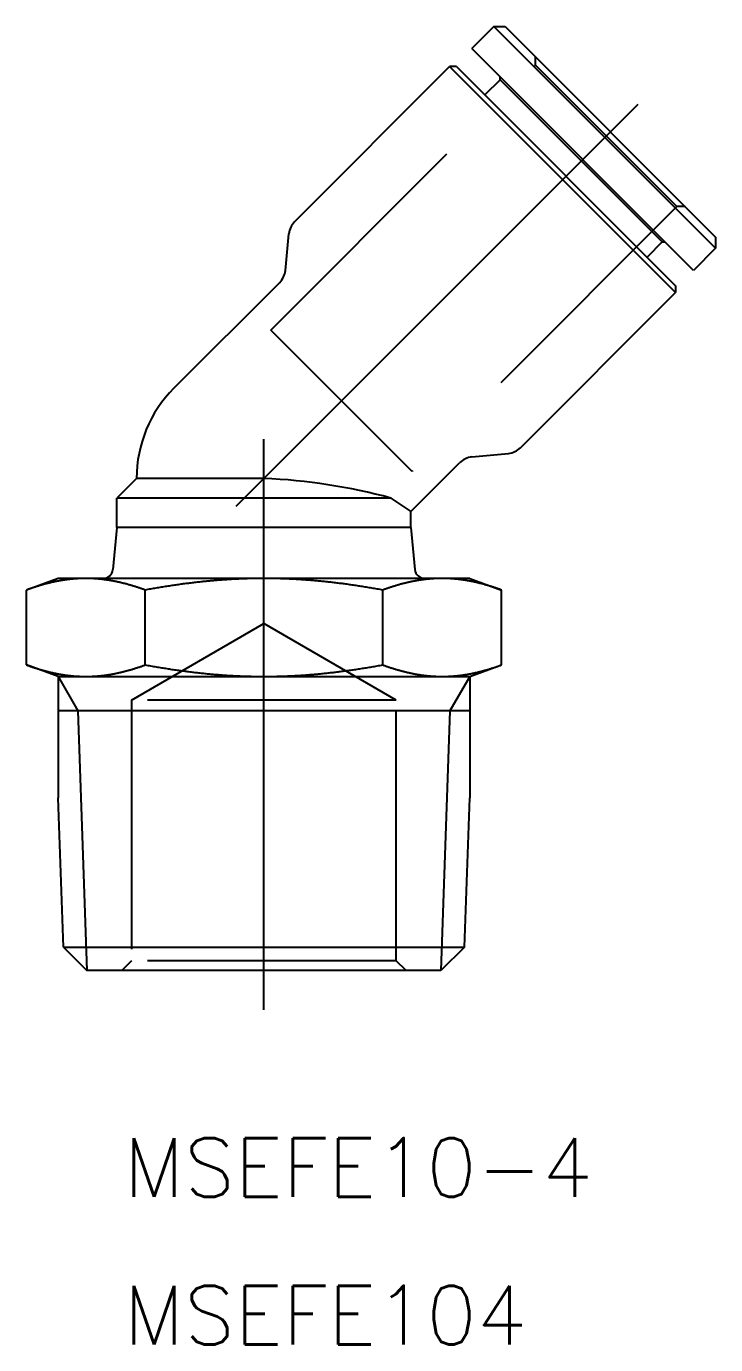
# Model space of a CAD drawing. Extents: x -12.1 to 62.3, y -19.1 to 50.2.
# Drawn here: x -12.1 to 23.1, y -19.1 to 48.2 of the extents above; entities that cross this region are included whole.
import ezdxf

# ---------------------------------------------------------------- set-up
doc = ezdxf.new("R2010")
doc.units = 0
doc.linetypes.add('CENTER', pattern=[50.8, 31.75, -6.35, 6.35, -6.35])
doc.linetypes.add('DASHED', pattern=[19.05, 12.7, -6.35])
doc.layers.get('0').update_dxf_attribs({"linetype": 'CONTINUOUS'})
doc.layers.add('CENTER', color=1, linetype='CENTER')
doc.styles.get("Standard").update_dxf_attribs({"font": 'txt.shx', "height": 3, "bigfont": 'bigfont.shx'})

msp = doc.modelspace()

# ---------------------------------------------------------------- linework, layer by layer
at = {"color": 7, "linetype": 'CONTINUOUS'}
for p, q in [((11.738, 48.152), (10.607, 47.02)), ((11.738, 48.152), (23.052, 36.838)), ((11.738, 48.152), (12.304, 48.152)), ((12.304, 48.152), (23.052, 37.404)), ((21.92, 35.707), (10.607, 47.02)), ((1.562, 38.188), (9.475, 46.101)), ((21.001, 34.575), (9.475, 46.101)), ((9.829, 46.101), (9.475, 46.101)), ((9.829, 46.101), (21.001, 34.929)), ((12.056, 45.429), (11.278, 44.652)), ((12.056, 45.429), (12.056, 45.571)), ((12.056, 45.429), (20.329, 37.156)), ((1.095, 35.711), (1.274, 37.576)), ((20.329, 37.156), (19.552, 36.378)), ((20.329, 37.156), (20.471, 37.156)), ((23.052, 37.404), (23.052, 36.838)), ((23.052, 36.838), (21.92, 35.707)), ((-4.596, 29.696), (0.807, 35.099)), ((13.088, 26.662), (21.001, 34.575)), ((21.001, 34.929), (21.001, 34.575)), ((10.611, 26.195), (12.476, 26.374)), ((7.5, 23.408), (9.999, 25.907)), ((-6.5, 25.1), (-7.5, 24.1)), ((0, 25.1), (-6.5, 25.1)), ((6.477, 24.1), (-7.5, 24.1)), ((-7.5, 22.6), (-7.5, 24.1)), ((6.477, 24.1), (7.5, 23.408)), ((7.5, 22.6), (7.5, 23.408)), ((-7.5, 22.6), (-7.707, 20.452)), ((7.5, 22.6), (-7.5, 22.6)), ((7.5, 22.6), (7.707, 20.452)), ((-10.5, 20), (-12.124, 19.409)), ((-9.093, 20), (-10.5, 20)), ((0, 20), (-9.093, 20)), ((9.093, 20), (0, 20)), ((10.5, 20), (9.093, 20)), ((10.5, 20), (12.124, 19.409)), ((-12.124, 15.591), (-12.124, 19.409)), ((-6.062, 15.591), (-6.062, 19.409)), ((6.062, 15.591), (6.062, 19.409)), ((12.124, 15.591), (12.124, 19.409)), ((-10.5, 15), (-12.124, 15.591)), ((10.5, 15), (12.124, 15.591)), ((-10.5, 15), (-9.093, 15)), ((-10.5, 15), (-10.5, 8.804)), ((-9.093, 15), (0, 15)), ((0, 15), (9.093, 15)), ((9.093, 15), (10.5, 15)), ((10.5, 15), (10.5, 8.804)), ((10.5, 13.257), (-10.5, 13.257)), ((-10.235, 1.204), (-10.5, 8.804)), ((10.235, 1.204), (10.5, 8.804)), ((-10.235, 1.204), (10.235, 1.204)), ((-10.235, 1.204), (-9.031, 0)), ((10.235, 1.204), (9.031, 0)), ((9.031, 0), (-9.031, 0))]:
    msp.add_line(p, q, dxfattribs=at)
at = {"color": 3, "linetype": 'DASHED'}
for p, q in [((13.859, 46.172), (13.859, 46.596)), ((0.354, 32.666), (13.859, 46.172)), ((21.072, 38.959), (13.859, 46.172)), ((21.072, 38.959), (7.566, 25.454)), ((21.496, 38.959), (21.072, 38.959)), ((7.566, 25.454), (0.354, 32.666)), ((-6.75, 13.8), (0, 17.697)), ((6.75, 13.8), (0, 17.697)), ((6.75, 13.8), (-6.75, 13.8)), ((-6.75, 13.8), (-6.75, 0.5)), ((6.75, 0.5), (6.75, 13.8)), ((-6.75, 0.5), (-7.25, 0)), ((6.75, 0.5), (-6.75, 0.5)), ((7.25, 0), (6.75, 0.5))]:
    msp.add_line(p, q, dxfattribs=at)
at = {"color": 3, "linetype": 'CONTINUOUS'}
for p, q in [((-10.5, 15), (-9.493, 13.257)), ((10.5, 15), (9.493, 13.257)), ((-9.493, 13.257), (-9.031, 0)), ((9.493, 13.257), (9.031, 0))]:
    msp.add_line(p, q, dxfattribs=at)
at = {"color": 7}
for points in [[(-9.093, 20, 0), (-9.124, 20, 0), (-9.155, 20, 0), (-9.187, 19.999, 0), (-9.218, 19.999, 0), (-9.249, 19.998, 0), (-9.28, 19.998, 0), (-9.311, 19.997, 0), (-9.341, 19.996, 0), (-9.372, 19.995, 0), (-9.403, 19.993, 0), (-9.434, 19.992, 0), (-9.465, 19.99, 0), (-9.496, 19.989, 0), (-9.527, 19.987, 0), (-9.557, 19.985, 0), (-9.588, 19.983, 0), (-9.619, 19.981, 0), (-9.65, 19.979, 0), (-9.681, 19.976, 0), (-9.712, 19.974, 0), (-9.742, 19.971, 0), (-9.773, 19.968, 0), (-9.804, 19.965, 0), (-9.835, 19.962, 0), (-9.865, 19.959, 0), (-9.896, 19.956, 0), (-9.927, 19.952, 0), (-9.958, 19.948, 0), (-9.989, 19.945, 0), (-10.02, 19.941, 0), (-10.05, 19.937, 0), (-10.081, 19.933, 0), (-10.112, 19.929, 0), (-10.143, 19.924, 0), (-10.174, 19.92, 0), (-10.205, 19.915, 0), (-10.236, 19.91, 0), (-10.267, 19.906, 0), (-10.298, 19.901, 0), (-10.329, 19.895, 0), (-10.36, 19.89, 0), (-10.391, 19.885, 0), (-10.422, 19.879, 0), (-10.454, 19.874, 0), (-10.485, 19.868, 0), (-10.516, 19.862, 0), (-10.547, 19.856, 0), (-10.579, 19.85, 0), (-10.61, 19.844, 0), (-10.642, 19.837, 0), (-10.673, 19.831, 0), (-10.704, 19.824, 0), (-10.736, 19.817, 0), (-10.768, 19.81, 0), (-10.799, 19.803, 0), (-10.831, 19.796, 0), (-10.863, 19.789, 0), (-10.894, 19.781, 0), (-10.926, 19.774, 0), (-10.958, 19.766, 0), (-10.99, 19.758, 0), (-11.022, 19.75, 0), (-11.054, 19.742, 0), (-11.086, 19.734, 0), (-11.119, 19.725, 0), (-11.151, 19.717, 0), (-11.183, 19.708, 0), (-11.216, 19.7, 0), (-11.248, 19.691, 0), (-11.281, 19.681, 0), (-11.314, 19.672, 0), (-11.346, 19.663, 0), (-11.379, 19.654, 0), (-11.412, 19.644, 0), (-11.445, 19.634, 0), (-11.478, 19.624, 0), (-11.511, 19.614, 0), (-11.544, 19.604, 0), (-11.578, 19.594, 0), (-11.611, 19.583, 0), (-11.645, 19.573, 0), (-11.678, 19.562, 0), (-11.712, 19.551, 0), (-11.746, 19.54, 0), (-11.78, 19.529, 0), (-11.814, 19.517, 0), (-11.848, 19.506, 0), (-11.882, 19.494, 0), (-11.916, 19.483, 0), (-11.951, 19.471, 0), (-11.985, 19.459, 0), (-12.02, 19.446, 0), (-12.055, 19.434, 0), (-12.089, 19.422, 0), (-12.124, 19.409, 0)], [(-6.062, 19.409, 0), (-6.097, 19.422, 0), (-6.132, 19.434, 0), (-6.167, 19.446, 0), (-6.201, 19.459, 0), (-6.236, 19.471, 0), (-6.27, 19.483, 0), (-6.305, 19.494, 0), (-6.339, 19.506, 0), (-6.373, 19.517, 0), (-6.407, 19.529, 0), (-6.441, 19.54, 0), (-6.475, 19.551, 0), (-6.508, 19.562, 0), (-6.542, 19.573, 0), (-6.575, 19.583, 0), (-6.609, 19.594, 0), (-6.642, 19.604, 0), (-6.675, 19.614, 0), (-6.708, 19.624, 0), (-6.742, 19.634, 0), (-6.775, 19.644, 0), (-6.807, 19.654, 0), (-6.84, 19.663, 0), (-6.873, 19.672, 0), (-6.906, 19.681, 0), (-6.938, 19.691, 0), (-6.971, 19.7, 0), (-7.003, 19.708, 0), (-7.036, 19.717, 0), (-7.068, 19.725, 0), (-7.1, 19.734, 0), (-7.132, 19.742, 0), (-7.164, 19.75, 0), (-7.196, 19.758, 0), (-7.228, 19.766, 0), (-7.26, 19.774, 0), (-7.292, 19.781, 0), (-7.324, 19.789, 0), (-7.356, 19.796, 0), (-7.387, 19.803, 0), (-7.419, 19.81, 0), (-7.451, 19.817, 0), (-7.482, 19.824, 0), (-7.514, 19.831, 0), (-7.545, 19.837, 0), (-7.576, 19.844, 0), (-7.608, 19.85, 0), (-7.639, 19.856, 0), (-7.67, 19.862, 0), (-7.702, 19.868, 0), (-7.733, 19.874, 0), (-7.764, 19.879, 0), (-7.795, 19.885, 0), (-7.826, 19.89, 0), (-7.857, 19.895, 0), (-7.888, 19.901, 0), (-7.92, 19.906, 0), (-7.951, 19.91, 0), (-7.981, 19.915, 0), (-8.012, 19.92, 0), (-8.043, 19.924, 0), (-8.074, 19.929, 0), (-8.105, 19.933, 0), (-8.136, 19.937, 0), (-8.167, 19.941, 0), (-8.198, 19.945, 0), (-8.229, 19.948, 0), (-8.259, 19.952, 0), (-8.29, 19.956, 0), (-8.321, 19.959, 0), (-8.352, 19.962, 0), (-8.383, 19.965, 0), (-8.413, 19.968, 0), (-8.444, 19.971, 0), (-8.475, 19.974, 0), (-8.506, 19.976, 0), (-8.537, 19.979, 0), (-8.567, 19.981, 0), (-8.598, 19.983, 0), (-8.629, 19.985, 0), (-8.66, 19.987, 0), (-8.691, 19.989, 0), (-8.722, 19.99, 0), (-8.752, 19.992, 0), (-8.783, 19.993, 0), (-8.814, 19.995, 0), (-8.845, 19.996, 0), (-8.876, 19.997, 0), (-8.907, 19.998, 0), (-8.938, 19.998, 0), (-8.969, 19.999, 0), (-9, 19.999, 0), (-9.031, 20, 0), (-9.062, 20, 0), (-9.093, 20, 0)], [(0, 20, 0), (-0.062, 20, 0), (-0.124, 20, 0), (-0.187, 19.999, 0), (-0.249, 19.999, 0), (-0.311, 19.998, 0), (-0.373, 19.998, 0), (-0.434, 19.997, 0), (-0.496, 19.996, 0), (-0.558, 19.995, 0), (-0.62, 19.993, 0), (-0.682, 19.992, 0), (-0.743, 19.99, 0), (-0.805, 19.989, 0), (-0.867, 19.987, 0), (-0.928, 19.985, 0), (-0.99, 19.983, 0), (-1.052, 19.981, 0), (-1.113, 19.979, 0), (-1.175, 19.976, 0), (-1.236, 19.974, 0), (-1.298, 19.971, 0), (-1.36, 19.968, 0), (-1.421, 19.965, 0), (-1.483, 19.962, 0), (-1.544, 19.959, 0), (-1.606, 19.956, 0), (-1.668, 19.952, 0), (-1.729, 19.948, 0), (-1.791, 19.945, 0), (-1.853, 19.941, 0), (-1.914, 19.937, 0), (-1.976, 19.933, 0), (-2.038, 19.929, 0), (-2.1, 19.924, 0), (-2.162, 19.92, 0), (-2.224, 19.915, 0), (-2.285, 19.91, 0), (-2.348, 19.906, 0), (-2.41, 19.901, 0), (-2.472, 19.895, 0), (-2.534, 19.89, 0), (-2.596, 19.885, 0), (-2.658, 19.879, 0), (-2.721, 19.874, 0), (-2.783, 19.868, 0), (-2.846, 19.862, 0), (-2.908, 19.856, 0), (-2.971, 19.85, 0), (-3.034, 19.844, 0), (-3.096, 19.837, 0), (-3.159, 19.831, 0), (-3.222, 19.824, 0), (-3.285, 19.817, 0), (-3.349, 19.81, 0), (-3.412, 19.803, 0), (-3.475, 19.796, 0), (-3.539, 19.789, 0), (-3.602, 19.781, 0), (-3.666, 19.774, 0), (-3.73, 19.766, 0), (-3.794, 19.758, 0), (-3.858, 19.75, 0), (-3.922, 19.742, 0), (-3.986, 19.734, 0), (-4.051, 19.725, 0), (-4.116, 19.717, 0), (-4.18, 19.708, 0), (-4.245, 19.7, 0), (-4.31, 19.691, 0), (-4.375, 19.681, 0), (-4.441, 19.672, 0), (-4.506, 19.663, 0), (-4.572, 19.654, 0), (-4.638, 19.644, 0), (-4.703, 19.634, 0), (-4.77, 19.624, 0), (-4.836, 19.614, 0), (-4.902, 19.604, 0), (-4.969, 19.594, 0), (-5.036, 19.583, 0), (-5.103, 19.573, 0), (-5.17, 19.562, 0), (-5.237, 19.551, 0), (-5.305, 19.54, 0), (-5.373, 19.529, 0), (-5.441, 19.517, 0), (-5.509, 19.506, 0), (-5.577, 19.494, 0), (-5.646, 19.483, 0), (-5.715, 19.471, 0), (-5.784, 19.459, 0), (-5.853, 19.446, 0), (-5.923, 19.434, 0), (-5.992, 19.422, 0), (-6.062, 19.409, 0)], [(6.062, 19.409, 0), (5.992, 19.422, 0), (5.923, 19.434, 0), (5.853, 19.446, 0), (5.784, 19.459, 0), (5.715, 19.471, 0), (5.646, 19.483, 0), (5.577, 19.494, 0), (5.509, 19.506, 0), (5.441, 19.517, 0), (5.373, 19.529, 0), (5.305, 19.54, 0), (5.237, 19.551, 0), (5.17, 19.562, 0), (5.103, 19.573, 0), (5.036, 19.583, 0), (4.969, 19.594, 0), (4.902, 19.604, 0), (4.836, 19.614, 0), (4.77, 19.624, 0), (4.703, 19.634, 0), (4.638, 19.644, 0), (4.572, 19.654, 0), (4.506, 19.663, 0), (4.441, 19.672, 0), (4.375, 19.681, 0), (4.31, 19.691, 0), (4.245, 19.7, 0), (4.18, 19.708, 0), (4.116, 19.717, 0), (4.051, 19.725, 0), (3.986, 19.734, 0), (3.922, 19.742, 0), (3.858, 19.75, 0), (3.794, 19.758, 0), (3.73, 19.766, 0), (3.666, 19.774, 0), (3.602, 19.781, 0), (3.539, 19.789, 0), (3.475, 19.796, 0), (3.412, 19.803, 0), (3.349, 19.81, 0), (3.285, 19.817, 0), (3.222, 19.824, 0), (3.159, 19.831, 0), (3.096, 19.837, 0), (3.034, 19.844, 0), (2.971, 19.85, 0), (2.908, 19.856, 0), (2.846, 19.862, 0), (2.783, 19.868, 0), (2.721, 19.874, 0), (2.658, 19.879, 0), (2.596, 19.885, 0), (2.534, 19.89, 0), (2.472, 19.895, 0), (2.41, 19.901, 0), (2.348, 19.906, 0), (2.285, 19.91, 0), (2.224, 19.915, 0), (2.162, 19.92, 0), (2.1, 19.924, 0), (2.038, 19.929, 0), (1.976, 19.933, 0), (1.914, 19.937, 0), (1.853, 19.941, 0), (1.791, 19.945, 0), (1.729, 19.948, 0), (1.668, 19.952, 0), (1.606, 19.956, 0), (1.544, 19.959, 0), (1.483, 19.962, 0), (1.421, 19.965, 0), (1.36, 19.968, 0), (1.298, 19.971, 0), (1.236, 19.974, 0), (1.175, 19.976, 0), (1.113, 19.979, 0), (1.052, 19.981, 0), (0.99, 19.983, 0), (0.928, 19.985, 0), (0.867, 19.987, 0), (0.805, 19.989, 0), (0.743, 19.99, 0), (0.682, 19.992, 0), (0.62, 19.993, 0), (0.558, 19.995, 0), (0.496, 19.996, 0), (0.434, 19.997, 0), (0.373, 19.998, 0), (0.311, 19.998, 0), (0.249, 19.999, 0), (0.187, 19.999, 0), (0.124, 20, 0), (0.062, 20, 0), (0, 20, 0)], [(9.093, 20, 0), (9.062, 20, 0), (9.031, 20, 0), (9, 19.999, 0), (8.969, 19.999, 0), (8.938, 19.998, 0), (8.907, 19.998, 0), (8.876, 19.997, 0), (8.845, 19.996, 0), (8.814, 19.995, 0), (8.783, 19.993, 0), (8.752, 19.992, 0), (8.722, 19.99, 0), (8.691, 19.989, 0), (8.66, 19.987, 0), (8.629, 19.985, 0), (8.598, 19.983, 0), (8.567, 19.981, 0), (8.537, 19.979, 0), (8.506, 19.976, 0), (8.475, 19.974, 0), (8.444, 19.971, 0), (8.413, 19.968, 0), (8.383, 19.965, 0), (8.352, 19.962, 0), (8.321, 19.959, 0), (8.29, 19.956, 0), (8.259, 19.952, 0), (8.229, 19.948, 0), (8.198, 19.945, 0), (8.167, 19.941, 0), (8.136, 19.937, 0), (8.105, 19.933, 0), (8.074, 19.929, 0), (8.043, 19.924, 0), (8.012, 19.92, 0), (7.981, 19.915, 0), (7.951, 19.91, 0), (7.92, 19.906, 0), (7.888, 19.901, 0), (7.857, 19.895, 0), (7.826, 19.89, 0), (7.795, 19.885, 0), (7.764, 19.879, 0), (7.733, 19.874, 0), (7.702, 19.868, 0), (7.67, 19.862, 0), (7.639, 19.856, 0), (7.608, 19.85, 0), (7.576, 19.844, 0), (7.545, 19.837, 0), (7.514, 19.831, 0), (7.482, 19.824, 0), (7.451, 19.817, 0), (7.419, 19.81, 0), (7.387, 19.803, 0), (7.356, 19.796, 0), (7.324, 19.789, 0), (7.292, 19.781, 0), (7.26, 19.774, 0), (7.228, 19.766, 0), (7.196, 19.758, 0), (7.164, 19.75, 0), (7.132, 19.742, 0), (7.1, 19.734, 0), (7.068, 19.725, 0), (7.036, 19.717, 0), (7.003, 19.708, 0), (6.971, 19.7, 0), (6.938, 19.691, 0), (6.906, 19.681, 0), (6.873, 19.672, 0), (6.84, 19.663, 0), (6.807, 19.654, 0), (6.775, 19.644, 0), (6.742, 19.634, 0), (6.708, 19.624, 0), (6.675, 19.614, 0), (6.642, 19.604, 0), (6.609, 19.594, 0), (6.575, 19.583, 0), (6.542, 19.573, 0), (6.508, 19.562, 0), (6.475, 19.551, 0), (6.441, 19.54, 0), (6.407, 19.529, 0), (6.373, 19.517, 0), (6.339, 19.506, 0), (6.305, 19.494, 0), (6.27, 19.483, 0), (6.236, 19.471, 0), (6.201, 19.459, 0), (6.167, 19.446, 0), (6.132, 19.434, 0), (6.097, 19.422, 0), (6.062, 19.409, 0)], [(12.124, 19.409, 0), (12.089, 19.422, 0), (12.055, 19.434, 0), (12.02, 19.446, 0), (11.985, 19.459, 0), (11.951, 19.471, 0), (11.916, 19.483, 0), (11.882, 19.494, 0), (11.848, 19.506, 0), (11.814, 19.517, 0), (11.78, 19.529, 0), (11.746, 19.54, 0), (11.712, 19.551, 0), (11.678, 19.562, 0), (11.645, 19.573, 0), (11.611, 19.583, 0), (11.578, 19.594, 0), (11.544, 19.604, 0), (11.511, 19.614, 0), (11.478, 19.624, 0), (11.445, 19.634, 0), (11.412, 19.644, 0), (11.379, 19.654, 0), (11.346, 19.663, 0), (11.314, 19.672, 0), (11.281, 19.681, 0), (11.248, 19.691, 0), (11.216, 19.7, 0), (11.183, 19.708, 0), (11.151, 19.717, 0), (11.119, 19.725, 0), (11.086, 19.734, 0), (11.054, 19.742, 0), (11.022, 19.75, 0), (10.99, 19.758, 0), (10.958, 19.766, 0), (10.926, 19.774, 0), (10.894, 19.781, 0), (10.863, 19.789, 0), (10.831, 19.796, 0), (10.799, 19.803, 0), (10.768, 19.81, 0), (10.736, 19.817, 0), (10.704, 19.824, 0), (10.673, 19.831, 0), (10.642, 19.837, 0), (10.61, 19.844, 0), (10.579, 19.85, 0), (10.547, 19.856, 0), (10.516, 19.862, 0), (10.485, 19.868, 0), (10.454, 19.874, 0), (10.422, 19.879, 0), (10.391, 19.885, 0), (10.36, 19.89, 0), (10.329, 19.895, 0), (10.298, 19.901, 0), (10.267, 19.906, 0), (10.236, 19.91, 0), (10.205, 19.915, 0), (10.174, 19.92, 0), (10.143, 19.924, 0), (10.112, 19.929, 0), (10.081, 19.933, 0), (10.05, 19.937, 0), (10.02, 19.941, 0), (9.989, 19.945, 0), (9.958, 19.948, 0), (9.927, 19.952, 0), (9.896, 19.956, 0), (9.865, 19.959, 0), (9.835, 19.962, 0), (9.804, 19.965, 0), (9.773, 19.968, 0), (9.742, 19.971, 0), (9.712, 19.974, 0), (9.681, 19.976, 0), (9.65, 19.979, 0), (9.619, 19.981, 0), (9.588, 19.983, 0), (9.557, 19.985, 0), (9.527, 19.987, 0), (9.496, 19.989, 0), (9.465, 19.99, 0), (9.434, 19.992, 0), (9.403, 19.993, 0), (9.372, 19.995, 0), (9.341, 19.996, 0), (9.311, 19.997, 0), (9.28, 19.998, 0), (9.249, 19.998, 0), (9.218, 19.999, 0), (9.187, 19.999, 0), (9.155, 20, 0), (9.124, 20, 0), (9.093, 20, 0)], [(-12.124, 15.591, 0), (-12.089, 15.578, 0), (-12.054, 15.566, 0), (-12.019, 15.553, 0), (-11.984, 15.541, 0), (-11.949, 15.529, 0), (-11.915, 15.517, 0), (-11.88, 15.505, 0), (-11.845, 15.493, 0), (-11.811, 15.482, 0), (-11.777, 15.47, 0), (-11.743, 15.459, 0), (-11.709, 15.448, 0), (-11.675, 15.437, 0), (-11.641, 15.426, 0), (-11.607, 15.416, 0), (-11.574, 15.405, 0), (-11.54, 15.395, 0), (-11.507, 15.384, 0), (-11.473, 15.374, 0), (-11.44, 15.364, 0), (-11.407, 15.355, 0), (-11.374, 15.345, 0), (-11.341, 15.336, 0), (-11.308, 15.326, 0), (-11.275, 15.317, 0), (-11.243, 15.308, 0), (-11.21, 15.299, 0), (-11.178, 15.29, 0), (-11.145, 15.281, 0), (-11.113, 15.273, 0), (-11.081, 15.265, 0), (-11.048, 15.256, 0), (-11.016, 15.248, 0), (-10.984, 15.24, 0), (-10.952, 15.232, 0), (-10.92, 15.225, 0), (-10.888, 15.217, 0), (-10.856, 15.21, 0), (-10.824, 15.202, 0), (-10.793, 15.195, 0), (-10.761, 15.188, 0), (-10.729, 15.181, 0), (-10.698, 15.175, 0), (-10.666, 15.168, 0), (-10.635, 15.161, 0), (-10.603, 15.155, 0), (-10.572, 15.149, 0), (-10.541, 15.143, 0), (-10.509, 15.137, 0), (-10.478, 15.131, 0), (-10.447, 15.125, 0), (-10.416, 15.119, 0), (-10.385, 15.114, 0), (-10.354, 15.109, 0), (-10.323, 15.103, 0), (-10.292, 15.098, 0), (-10.261, 15.093, 0), (-10.23, 15.088, 0), (-10.199, 15.084, 0), (-10.168, 15.079, 0), (-10.137, 15.075, 0), (-10.106, 15.07, 0), (-10.075, 15.066, 0), (-10.045, 15.062, 0), (-10.014, 15.058, 0), (-9.983, 15.055, 0), (-9.953, 15.051, 0), (-9.922, 15.047, 0), (-9.891, 15.044, 0), (-9.86, 15.041, 0), (-9.83, 15.037, 0), (-9.799, 15.034, 0), (-9.768, 15.031, 0), (-9.738, 15.029, 0), (-9.707, 15.026, 0), (-9.677, 15.024, 0), (-9.646, 15.021, 0), (-9.615, 15.019, 0), (-9.585, 15.017, 0), (-9.554, 15.015, 0), (-9.523, 15.013, 0), (-9.493, 15.011, 0), (-9.462, 15.009, 0), (-9.431, 15.008, 0), (-9.401, 15.007, 0), (-9.37, 15.005, 0), (-9.339, 15.004, 0), (-9.309, 15.003, 0), (-9.278, 15.002, 0), (-9.247, 15.002, 0), (-9.217, 15.001, 0), (-9.186, 15.001, 0), (-9.155, 15, 0), (-9.124, 15, 0), (-9.093, 15, 0)], [(-9.093, 15, 0), (-9.062, 15, 0), (-9.032, 15, 0), (-9.001, 15.001, 0), (-8.97, 15.001, 0), (-8.939, 15.002, 0), (-8.909, 15.002, 0), (-8.878, 15.003, 0), (-8.847, 15.004, 0), (-8.816, 15.005, 0), (-8.786, 15.007, 0), (-8.755, 15.008, 0), (-8.724, 15.009, 0), (-8.694, 15.011, 0), (-8.663, 15.013, 0), (-8.633, 15.015, 0), (-8.602, 15.017, 0), (-8.571, 15.019, 0), (-8.541, 15.021, 0), (-8.51, 15.024, 0), (-8.479, 15.026, 0), (-8.449, 15.029, 0), (-8.418, 15.031, 0), (-8.387, 15.034, 0), (-8.357, 15.037, 0), (-8.326, 15.041, 0), (-8.295, 15.044, 0), (-8.265, 15.047, 0), (-8.234, 15.051, 0), (-8.203, 15.055, 0), (-8.173, 15.058, 0), (-8.142, 15.062, 0), (-8.111, 15.066, 0), (-8.08, 15.07, 0), (-8.049, 15.075, 0), (-8.019, 15.079, 0), (-7.988, 15.084, 0), (-7.957, 15.088, 0), (-7.926, 15.093, 0), (-7.895, 15.098, 0), (-7.864, 15.103, 0), (-7.833, 15.109, 0), (-7.802, 15.114, 0), (-7.771, 15.119, 0), (-7.74, 15.125, 0), (-7.708, 15.131, 0), (-7.677, 15.137, 0), (-7.646, 15.143, 0), (-7.615, 15.149, 0), (-7.583, 15.155, 0), (-7.552, 15.161, 0), (-7.52, 15.168, 0), (-7.489, 15.175, 0), (-7.457, 15.181, 0), (-7.426, 15.188, 0), (-7.394, 15.195, 0), (-7.362, 15.202, 0), (-7.33, 15.21, 0), (-7.299, 15.217, 0), (-7.267, 15.225, 0), (-7.235, 15.232, 0), (-7.203, 15.24, 0), (-7.17, 15.248, 0), (-7.138, 15.256, 0), (-7.106, 15.265, 0), (-7.074, 15.273, 0), (-7.041, 15.281, 0), (-7.009, 15.29, 0), (-6.976, 15.299, 0), (-6.944, 15.308, 0), (-6.911, 15.317, 0), (-6.878, 15.326, 0), (-6.845, 15.336, 0), (-6.812, 15.345, 0), (-6.779, 15.355, 0), (-6.746, 15.364, 0), (-6.713, 15.374, 0), (-6.68, 15.384, 0), (-6.646, 15.395, 0), (-6.613, 15.405, 0), (-6.579, 15.416, 0), (-6.545, 15.426, 0), (-6.512, 15.437, 0), (-6.478, 15.448, 0), (-6.444, 15.459, 0), (-6.41, 15.47, 0), (-6.375, 15.482, 0), (-6.341, 15.493, 0), (-6.307, 15.505, 0), (-6.272, 15.517, 0), (-6.237, 15.529, 0), (-6.203, 15.541, 0), (-6.168, 15.553, 0), (-6.133, 15.566, 0), (-6.097, 15.578, 0), (-6.062, 15.591, 0)], [(-6.062, 15.591, 0), (-5.992, 15.578, 0), (-5.921, 15.566, 0), (-5.851, 15.553, 0), (-5.781, 15.541, 0), (-5.712, 15.529, 0), (-5.642, 15.517, 0), (-5.573, 15.505, 0), (-5.504, 15.493, 0), (-5.436, 15.482, 0), (-5.367, 15.47, 0), (-5.299, 15.459, 0), (-5.231, 15.448, 0), (-5.163, 15.437, 0), (-5.096, 15.426, 0), (-5.028, 15.416, 0), (-4.961, 15.405, 0), (-4.894, 15.395, 0), (-4.827, 15.384, 0), (-4.761, 15.374, 0), (-4.694, 15.364, 0), (-4.628, 15.355, 0), (-4.562, 15.345, 0), (-4.496, 15.336, 0), (-4.43, 15.326, 0), (-4.365, 15.317, 0), (-4.299, 15.308, 0), (-4.234, 15.299, 0), (-4.169, 15.29, 0), (-4.104, 15.281, 0), (-4.039, 15.273, 0), (-3.974, 15.265, 0), (-3.91, 15.256, 0), (-3.846, 15.248, 0), (-3.781, 15.24, 0), (-3.717, 15.232, 0), (-3.653, 15.225, 0), (-3.589, 15.217, 0), (-3.526, 15.21, 0), (-3.462, 15.202, 0), (-3.399, 15.195, 0), (-3.335, 15.188, 0), (-3.272, 15.181, 0), (-3.209, 15.175, 0), (-3.146, 15.168, 0), (-3.083, 15.161, 0), (-3.02, 15.155, 0), (-2.958, 15.149, 0), (-2.895, 15.143, 0), (-2.832, 15.137, 0), (-2.77, 15.131, 0), (-2.708, 15.125, 0), (-2.645, 15.119, 0), (-2.583, 15.114, 0), (-2.521, 15.109, 0), (-2.459, 15.103, 0), (-2.397, 15.098, 0), (-2.335, 15.093, 0), (-2.273, 15.088, 0), (-2.211, 15.084, 0), (-2.149, 15.079, 0), (-2.088, 15.075, 0), (-2.026, 15.07, 0), (-1.964, 15.066, 0), (-1.903, 15.062, 0), (-1.841, 15.058, 0), (-1.78, 15.055, 0), (-1.718, 15.051, 0), (-1.657, 15.047, 0), (-1.596, 15.044, 0), (-1.534, 15.041, 0), (-1.473, 15.037, 0), (-1.412, 15.034, 0), (-1.35, 15.031, 0), (-1.289, 15.029, 0), (-1.228, 15.026, 0), (-1.167, 15.024, 0), (-1.105, 15.021, 0), (-1.044, 15.019, 0), (-0.983, 15.017, 0), (-0.922, 15.015, 0), (-0.86, 15.013, 0), (-0.799, 15.011, 0), (-0.738, 15.009, 0), (-0.676, 15.008, 0), (-0.615, 15.007, 0), (-0.554, 15.005, 0), (-0.492, 15.004, 0), (-0.431, 15.003, 0), (-0.369, 15.002, 0), (-0.308, 15.002, 0), (-0.246, 15.001, 0), (-0.185, 15.001, 0), (-0.123, 15, 0), (-0.062, 15, 0), (0, 15, 0)], [(0, 15, 0), (0.062, 15, 0), (0.123, 15, 0), (0.185, 15.001, 0), (0.246, 15.001, 0), (0.308, 15.002, 0), (0.369, 15.002, 0), (0.431, 15.003, 0), (0.492, 15.004, 0), (0.554, 15.005, 0), (0.615, 15.007, 0), (0.676, 15.008, 0), (0.738, 15.009, 0), (0.799, 15.011, 0), (0.86, 15.013, 0), (0.922, 15.015, 0), (0.983, 15.017, 0), (1.044, 15.019, 0), (1.105, 15.021, 0), (1.167, 15.024, 0), (1.228, 15.026, 0), (1.289, 15.029, 0), (1.35, 15.031, 0), (1.412, 15.034, 0), (1.473, 15.037, 0), (1.534, 15.041, 0), (1.596, 15.044, 0), (1.657, 15.047, 0), (1.718, 15.051, 0), (1.78, 15.055, 0), (1.841, 15.058, 0), (1.903, 15.062, 0), (1.964, 15.066, 0), (2.026, 15.07, 0), (2.088, 15.075, 0), (2.149, 15.079, 0), (2.211, 15.084, 0), (2.273, 15.088, 0), (2.335, 15.093, 0), (2.397, 15.098, 0), (2.459, 15.103, 0), (2.521, 15.109, 0), (2.583, 15.114, 0), (2.645, 15.119, 0), (2.708, 15.125, 0), (2.77, 15.131, 0), (2.832, 15.137, 0), (2.895, 15.143, 0), (2.958, 15.149, 0), (3.02, 15.155, 0), (3.083, 15.161, 0), (3.146, 15.168, 0), (3.209, 15.175, 0), (3.272, 15.181, 0), (3.335, 15.188, 0), (3.399, 15.195, 0), (3.462, 15.202, 0), (3.526, 15.21, 0), (3.589, 15.217, 0), (3.653, 15.225, 0), (3.717, 15.232, 0), (3.781, 15.24, 0), (3.846, 15.248, 0), (3.91, 15.256, 0), (3.974, 15.265, 0), (4.039, 15.273, 0), (4.104, 15.281, 0), (4.169, 15.29, 0), (4.234, 15.299, 0), (4.299, 15.308, 0), (4.365, 15.317, 0), (4.43, 15.326, 0), (4.496, 15.336, 0), (4.562, 15.345, 0), (4.628, 15.355, 0), (4.694, 15.364, 0), (4.761, 15.374, 0), (4.827, 15.384, 0), (4.894, 15.395, 0), (4.961, 15.405, 0), (5.028, 15.416, 0), (5.096, 15.426, 0), (5.163, 15.437, 0), (5.231, 15.448, 0), (5.299, 15.459, 0), (5.367, 15.47, 0), (5.436, 15.482, 0), (5.504, 15.493, 0), (5.573, 15.505, 0), (5.642, 15.517, 0), (5.712, 15.529, 0), (5.781, 15.541, 0), (5.851, 15.553, 0), (5.921, 15.566, 0), (5.992, 15.578, 0), (6.062, 15.591, 0)], [(6.062, 15.591, 0), (6.097, 15.578, 0), (6.133, 15.566, 0), (6.168, 15.553, 0), (6.203, 15.541, 0), (6.237, 15.529, 0), (6.272, 15.517, 0), (6.307, 15.505, 0), (6.341, 15.493, 0), (6.375, 15.482, 0), (6.41, 15.47, 0), (6.444, 15.459, 0), (6.478, 15.448, 0), (6.512, 15.437, 0), (6.545, 15.426, 0), (6.579, 15.416, 0), (6.613, 15.405, 0), (6.646, 15.395, 0), (6.68, 15.384, 0), (6.713, 15.374, 0), (6.746, 15.364, 0), (6.779, 15.355, 0), (6.812, 15.345, 0), (6.845, 15.336, 0), (6.878, 15.326, 0), (6.911, 15.317, 0), (6.944, 15.308, 0), (6.976, 15.299, 0), (7.009, 15.29, 0), (7.041, 15.281, 0), (7.074, 15.273, 0), (7.106, 15.265, 0), (7.138, 15.256, 0), (7.17, 15.248, 0), (7.203, 15.24, 0), (7.235, 15.232, 0), (7.267, 15.225, 0), (7.299, 15.217, 0), (7.33, 15.21, 0), (7.362, 15.202, 0), (7.394, 15.195, 0), (7.426, 15.188, 0), (7.457, 15.181, 0), (7.489, 15.175, 0), (7.52, 15.168, 0), (7.552, 15.161, 0), (7.583, 15.155, 0), (7.615, 15.149, 0), (7.646, 15.143, 0), (7.677, 15.137, 0), (7.708, 15.131, 0), (7.74, 15.125, 0), (7.771, 15.119, 0), (7.802, 15.114, 0), (7.833, 15.109, 0), (7.864, 15.103, 0), (7.895, 15.098, 0), (7.926, 15.093, 0), (7.957, 15.088, 0), (7.988, 15.084, 0), (8.019, 15.079, 0), (8.049, 15.075, 0), (8.08, 15.07, 0), (8.111, 15.066, 0), (8.142, 15.062, 0), (8.173, 15.058, 0), (8.203, 15.055, 0), (8.234, 15.051, 0), (8.265, 15.047, 0), (8.295, 15.044, 0), (8.326, 15.041, 0), (8.357, 15.037, 0), (8.387, 15.034, 0), (8.418, 15.031, 0), (8.449, 15.029, 0), (8.479, 15.026, 0), (8.51, 15.024, 0), (8.541, 15.021, 0), (8.571, 15.019, 0), (8.602, 15.017, 0), (8.633, 15.015, 0), (8.663, 15.013, 0), (8.694, 15.011, 0), (8.724, 15.009, 0), (8.755, 15.008, 0), (8.786, 15.007, 0), (8.816, 15.005, 0), (8.847, 15.004, 0), (8.878, 15.003, 0), (8.909, 15.002, 0), (8.939, 15.002, 0), (8.97, 15.001, 0), (9.001, 15.001, 0), (9.032, 15, 0), (9.062, 15, 0), (9.093, 15, 0)], [(9.093, 15, 0), (9.124, 15, 0), (9.155, 15, 0), (9.186, 15.001, 0), (9.217, 15.001, 0), (9.247, 15.002, 0), (9.278, 15.002, 0), (9.309, 15.003, 0), (9.339, 15.004, 0), (9.37, 15.005, 0), (9.401, 15.007, 0), (9.431, 15.008, 0), (9.462, 15.009, 0), (9.493, 15.011, 0), (9.523, 15.013, 0), (9.554, 15.015, 0), (9.585, 15.017, 0), (9.615, 15.019, 0), (9.646, 15.021, 0), (9.677, 15.024, 0), (9.707, 15.026, 0), (9.738, 15.029, 0), (9.768, 15.031, 0), (9.799, 15.034, 0), (9.83, 15.037, 0), (9.86, 15.041, 0), (9.891, 15.044, 0), (9.922, 15.047, 0), (9.953, 15.051, 0), (9.983, 15.055, 0), (10.014, 15.058, 0), (10.045, 15.062, 0), (10.075, 15.066, 0), (10.106, 15.07, 0), (10.137, 15.075, 0), (10.168, 15.079, 0), (10.199, 15.084, 0), (10.23, 15.088, 0), (10.261, 15.093, 0), (10.292, 15.098, 0), (10.323, 15.103, 0), (10.354, 15.109, 0), (10.385, 15.114, 0), (10.416, 15.119, 0), (10.447, 15.125, 0), (10.478, 15.131, 0), (10.509, 15.137, 0), (10.541, 15.143, 0), (10.572, 15.149, 0), (10.603, 15.155, 0), (10.635, 15.161, 0), (10.666, 15.168, 0), (10.698, 15.175, 0), (10.729, 15.181, 0), (10.761, 15.188, 0), (10.793, 15.195, 0), (10.824, 15.202, 0), (10.856, 15.21, 0), (10.888, 15.217, 0), (10.92, 15.225, 0), (10.952, 15.232, 0), (10.984, 15.24, 0), (11.016, 15.248, 0), (11.048, 15.256, 0), (11.081, 15.265, 0), (11.113, 15.273, 0), (11.145, 15.281, 0), (11.178, 15.29, 0), (11.21, 15.299, 0), (11.243, 15.308, 0), (11.275, 15.317, 0), (11.308, 15.326, 0), (11.341, 15.336, 0), (11.374, 15.345, 0), (11.407, 15.355, 0), (11.44, 15.364, 0), (11.473, 15.374, 0), (11.507, 15.384, 0), (11.54, 15.395, 0), (11.574, 15.405, 0), (11.607, 15.416, 0), (11.641, 15.426, 0), (11.675, 15.437, 0), (11.709, 15.448, 0), (11.743, 15.459, 0), (11.777, 15.47, 0), (11.811, 15.482, 0), (11.845, 15.493, 0), (11.88, 15.505, 0), (11.915, 15.517, 0), (11.949, 15.529, 0), (11.984, 15.541, 0), (12.019, 15.553, 0), (12.054, 15.566, 0), (12.089, 15.578, 0), (12.124, 15.591, 0)]]:
    msp.add_polyline3d(points, dxfattribs=at)
at = {"color": 7, "linetype": 'CONTINUOUS'}
for centre, radius, start, end in [((2.269, 37.481), 1, 135, 174.52263), ((0.1, 35.806), 1, 315, 354.52263), ((0, 25.1), 6.5, 135, 180), ((12.381, 27.369), 1, 275.47737, 315), ((10.706, 25.2), 1, 95.47737, 135), ((-1.317, -4.91), 30.039, 74.96069, 87.48644), ((-8.204, 20.5), 0.5, 270, 354.50768), ((8.204, 20.5), 0.5, 185.49232, 270)]:
    msp.add_arc(centre, radius, start, end, dxfattribs=at)
at = {"layer": 'CENTER', "color": 1, "linetype": 'CENTER'}
for p, q in [((-1.414, 23.686), (19.092, 44.192)), ((0, -2), (0, 27.1))]:
    msp.add_line(p, q, dxfattribs=at)

# ---------------------------------------------------------------- texts
at = {"color": 7, "linetype": 'CONTINUOUS'}
for s, p in [('MSEFE10-4', (-7.148, -11.534)), ('MSEFE104', (-7.148, -19.071))]:
    msp.add_text(s, height=3, dxfattribs=at).set_placement(p)

doc.saveas('drawing.dxf')
